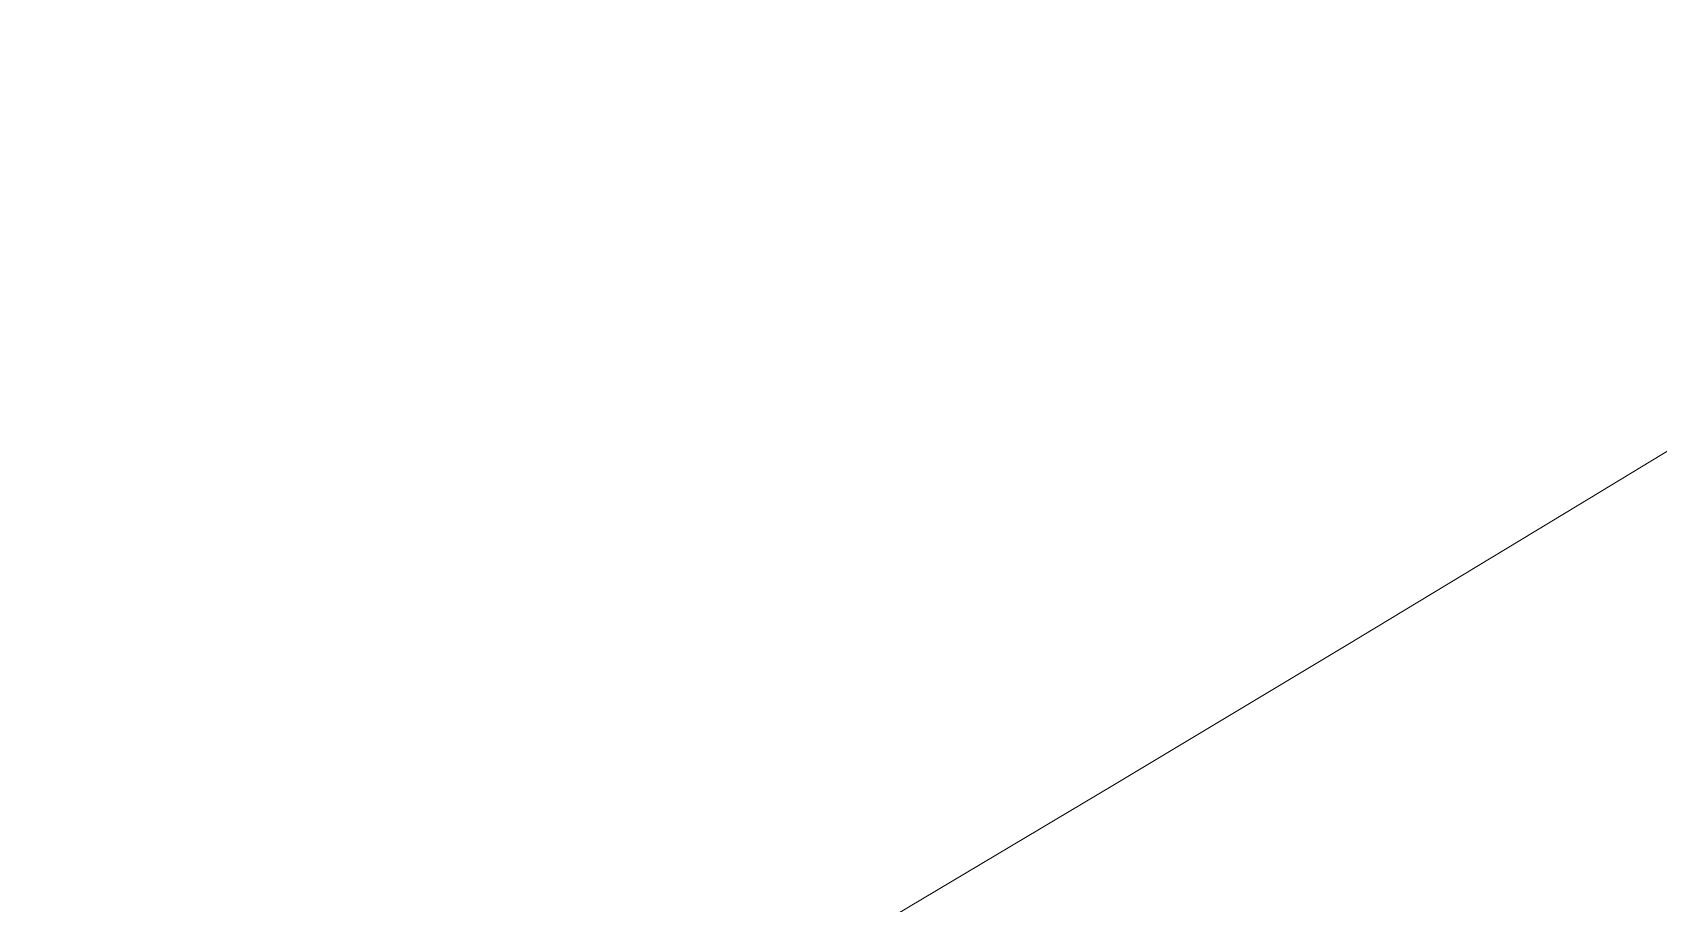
# Model space of a CAD drawing. Header units: millimetres. Extents: x -96603 to 124772, y -7961 to 34801.
# Drawn here: x 7601.11115 to 7601.12613, y 5056.38851 to 5056.39653 of the extents above; entities that cross this region are included whole.
import ezdxf

# ---------------------------------------------------------------- set-up
doc = ezdxf.new("R2010")
doc.units = ezdxf.units.MM
doc.layers.get('0').update_dxf_attribs({"lineweight": 15})

msp = doc.modelspace()

# ---------------------------------------------------------------- linework, layer by layer
for points, knots in [([(7602.114784, 5058.158945), (7602.256515, 5058.00511), (7602.359592, 5057.830191), (7602.424406, 5057.633408), (7602.48922, 5057.436624), (7602.521236, 5057.232812), (7602.521236, 5057.021972), (7602.521236, 5056.815427), (7602.48922, 5056.612787), (7602.424406, 5056.41366), (7602.359592, 5056.214534), (7602.256515, 5056.038053), (7602.114784, 5055.884608), (7601.973052, 5055.731164), (7601.789544, 5055.607783), (7601.564257, 5055.514077), (7601.338971, 5055.42037), (7601.06527, 5055.373907), (7600.743934, 5055.373907)], [2, 2, 2, 2, 3, 3, 3, 4, 4, 4, 5, 5, 5, 6, 6, 6, 7, 7, 7, 8, 8, 8, 8]), ([(7601.125398, 5056.392186), (7601.216372, 5056.447238), (7601.289775, 5056.525327), (7601.344828, 5056.626062), (7601.39988, 5056.726796), (7601.427602, 5056.858766), (7601.427602, 5057.021972), (7601.427602, 5057.184787), (7601.39988, 5057.316757), (7601.344828, 5057.417492), (7601.289775, 5057.518227), (7601.216372, 5057.596315), (7601.125398, 5057.651368)], [2, 2, 2, 2, 3, 3, 3, 4, 4, 4, 5, 5, 5, 6, 6, 6, 6])]:
    msp.add_open_spline(points, degree=3, knots=knots)
msp.add_open_spline([(7600.808748, 5056.280519), (7600.928614, 5056.29965), (7601.034034, 5056.336743), (7601.125398, 5056.392186)], degree=3)

doc.saveas('drawing.dxf')
